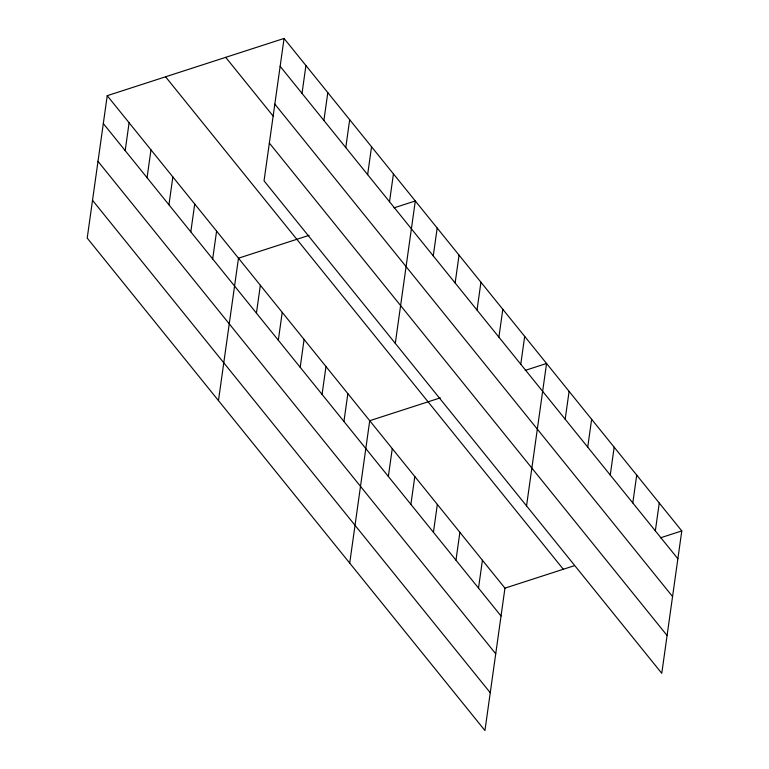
<?xml version="1.0" encoding="UTF-8"?>
<svg xmlns="http://www.w3.org/2000/svg" width="769" height="769" viewBox="0 0 769 769"><rect width="100%" height="100%" fill="white"/><g stroke="black" fill="none" stroke-linecap="round" stroke-linejoin="round"><path stroke-width="1.15" d="M107.227 95.683L87.214 238.082L484.941 730.55L504.954 588.15L107.227 95.683L284.059 38.45L681.786 530.918L661.773 673.317L264.046 180.85L284.059 38.45M125.184 150.618L129.096 122.771M147.062 177.706L150.974 149.859M168.94 204.794L172.852 176.937M190.808 231.873L194.72 204.025M212.686 258.961L216.598 231.113M218.463 400.601L238.477 258.201L309.08 235.343M256.433 313.137L260.355 285.28M302.015 93.385L305.927 65.538M278.311 340.215L282.223 312.368M323.893 120.473L327.805 92.626M300.189 367.303L304.101 339.456M345.771 147.561L349.684 119.704M322.067 394.391L325.979 366.544M367.64 174.64L371.552 146.792M343.935 421.479L347.857 393.622M389.518 201.728L393.43 173.881M349.712 563.11L369.726 420.71L440.329 397.861M395.295 343.368L415.308 200.969L393.988 207.861M388.355 476.472L392.267 448.615M433.264 255.904L437.186 228.047M410.886 504.377L414.808 476.52M455.142 282.982L459.055 255.135M433.428 532.283L437.34 504.426M477.02 310.07L480.933 282.223M455.969 560.188L459.881 532.34M498.898 337.158L502.811 309.311M478.51 588.093L482.423 560.245M520.767 364.246L524.689 336.389M526.544 505.877L546.557 363.477L525.237 370.379M565.186 419.23L569.098 391.383M587.718 447.145L591.64 419.288M610.259 475.05L614.171 447.193M632.8 502.955L636.713 475.107M655.342 530.86L659.254 503.013M504.954 588.15L574.443 565.657M660.465 537.819L681.786 530.918M280.137 66.297L677.874 558.765M274.831 104.103L672.567 596.571M225.702 57.339L273.226 116.177M269.352 143.053L667.088 635.511M165.575 76.794L563.312 569.262M103.306 123.53L501.042 615.998M97.999 161.336L495.736 653.804M92.52 200.286L490.257 692.744"/></g></svg>
